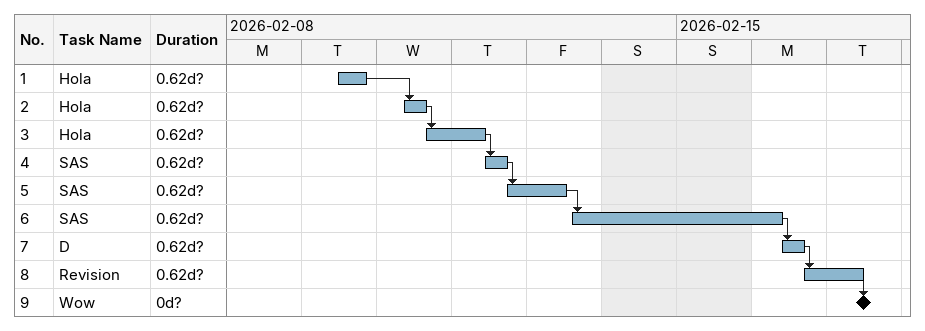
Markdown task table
| ID | Task | Duration | Start | Finish | Predecessors |
|---|---|---|---|---|---|
| 1 | Hola | 0.62d? | 2026-02-10 | 2026-02-10 |  |
| 2 | Hola | 0.62d? | 2026-02-11 | 2026-02-11 | 1 |
| 3 | Hola | 0.62d? | 2026-02-11 | 2026-02-12 | 2 |
| 4 | SAS | 0.62d? | 2026-02-12 | 2026-02-12 | 3 |
| 5 | SAS | 0.62d? | 2026-02-12 | 2026-02-13 | 4 |
| 6 | SAS | 0.62d? | 2026-02-13 | 2026-02-16 | 5 |
| 7 | D | 0.62d? | 2026-02-16 | 2026-02-16 | 6 |
| 8 | Revision | 0.62d? | 2026-02-16 | 2026-02-17 | 7 |
| 9 | Wow | 0d? | 2026-02-17 | 2026-02-17 | 8 |
